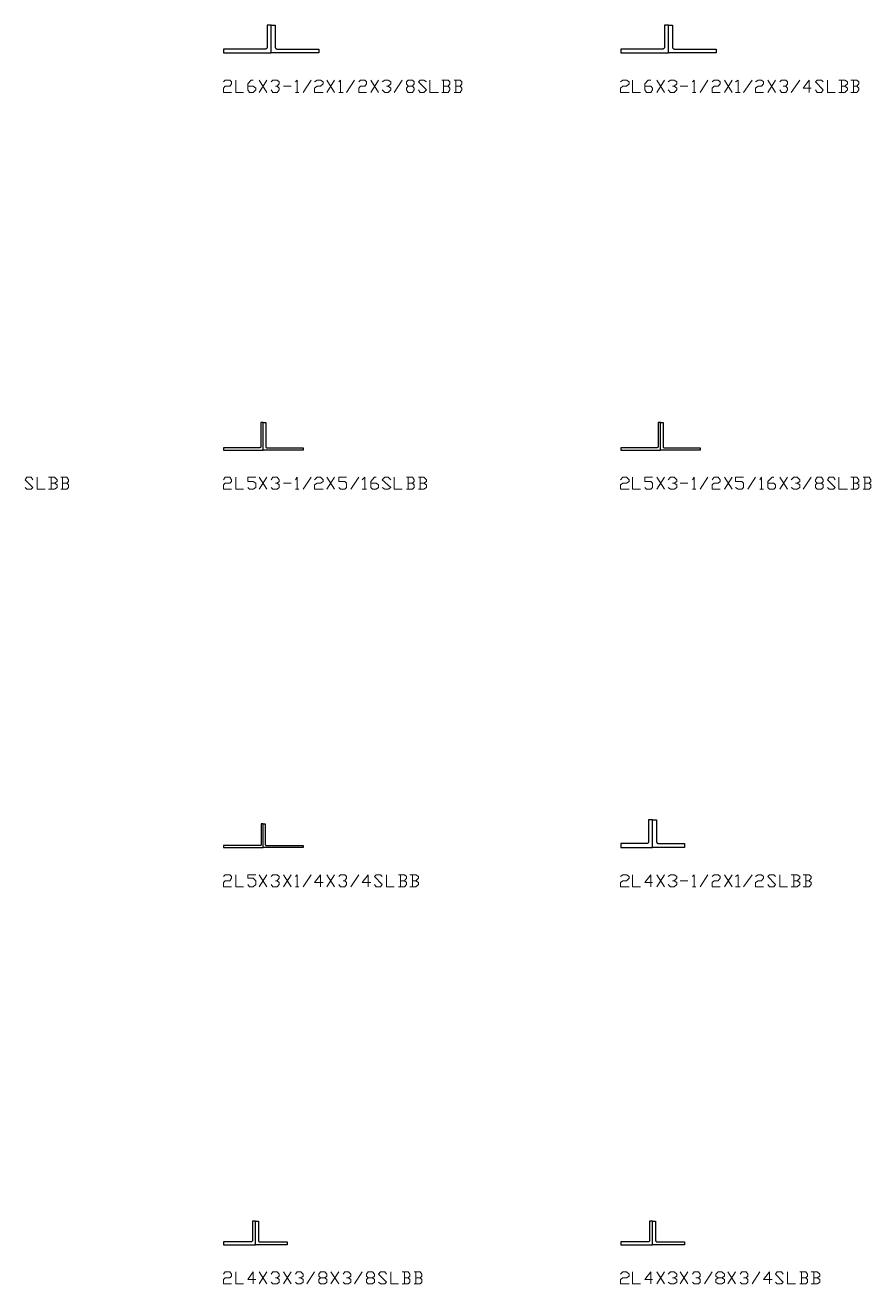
# Model space of a CAD drawing. Header units: inches. Extents: x 0 to 985, y -1555 to 12.
# Drawn here: x 625 to 731.5, y -1354.9 to -1196.5 of the extents above; entities that cross this region are included whole.
import ezdxf

# ---------------------------------------------------------------- set-up
doc = ezdxf.new("R2010")
doc.units = ezdxf.units.IN
doc.header["$MEASUREMENT"] = 0
doc.layers.add('AISC_STEEL', color=7, linetype='Continuous')

msp = doc.modelspace()

# ---------------------------------------------------------------- linework, layer by layer
at = {"color": 3, "lineweight": 0}
for points in [[(650, -1203.65), (650.22, -1203.43), (650.77, -1203.43), (650.98, -1203.65), (650.98, -1203.87), (650.77, -1204.19), (650.22, -1204.19), (650, -1204.41), (650, -1204.96), (650.98, -1204.96)], [(651.53, -1203.43), (651.53, -1204.96), (652.51, -1204.96)], [(653.06, -1204.19), (653.71, -1204.19), (654.04, -1204.41), (654.04, -1204.63), (653.71, -1204.96), (653.27, -1204.96), (653.06, -1204.63), (653.06, -1203.87), (653.49, -1203.43), (653.71, -1203.43)], [(654.47, -1204.96), (655.45, -1203.43)], [(654.47, -1203.43), (655.45, -1204.96)], [(656, -1203.65), (656.22, -1203.43), (656.76, -1203.43), (656.98, -1203.65), (656.98, -1203.87), (656.76, -1204.19), (656.55, -1204.19)], [(659.05, -1203.65), (659.27, -1203.43), (659.27, -1204.96)], [(660.03, -1204.96), (661.02, -1203.43)], [(661.45, -1203.65), (661.78, -1203.43), (662.22, -1203.43), (662.54, -1203.65), (662.54, -1203.87), (662.22, -1204.19), (661.78, -1204.19), (661.45, -1204.41), (661.45, -1204.96), (662.54, -1204.96)], [(662.98, -1204.96), (663.96, -1203.43)], [(662.98, -1203.43), (663.96, -1204.96)], [(664.51, -1203.65), (664.72, -1203.43), (664.72, -1204.96)], [(665.49, -1204.96), (666.47, -1203.43)], [(667.01, -1203.65), (667.23, -1203.43), (667.78, -1203.43), (668, -1203.65), (668, -1203.87), (667.78, -1204.19), (667.23, -1204.19), (667.01, -1204.41), (667.01, -1204.96), (668, -1204.96)], [(668.54, -1204.96), (669.52, -1203.43)], [(668.54, -1203.43), (669.52, -1204.96)], [(669.96, -1203.65), (670.29, -1203.43), (670.72, -1203.43), (671.05, -1203.65), (671.05, -1203.87), (670.72, -1204.19), (670.5, -1204.19)], [(671.49, -1204.96), (672.47, -1203.43)], [(673.78, -1204.19), (673.99, -1204.41), (673.99, -1204.63), (673.78, -1204.96), (673.23, -1204.96), (673.01, -1204.63), (673.01, -1204.41), (673.23, -1204.19), (673.78, -1204.19), (673.99, -1203.87), (673.99, -1203.65), (673.78, -1203.43), (673.23, -1203.43), (673.01, -1203.65), (673.01, -1203.87), (673.23, -1204.19)], [(674.54, -1204.63), (674.76, -1204.96), (675.19, -1204.96), (675.52, -1204.63), (674.54, -1203.65), (674.76, -1203.43), (675.19, -1203.43), (675.52, -1203.65)], [(675.96, -1203.43), (675.96, -1204.96), (677.05, -1204.96)], [(678.25, -1204.19), (678.46, -1203.87), (678.46, -1203.65), (678.25, -1203.43), (677.48, -1203.43)], [(677.7, -1203.43), (677.7, -1204.96)], [(679.77, -1204.19), (679.99, -1203.87), (679.99, -1203.65), (679.77, -1203.43), (679.01, -1203.43)], [(679.23, -1203.43), (679.23, -1204.96)], [(699.95, -1203.65), (700.27, -1203.43), (700.71, -1203.43), (701.04, -1203.65), (701.04, -1203.87), (700.71, -1204.19), (700.27, -1204.19), (699.95, -1204.41), (699.95, -1204.96), (701.04, -1204.96)], [(701.47, -1203.43), (701.47, -1204.96), (702.46, -1204.96)], [(703, -1204.19), (703.76, -1204.19), (703.98, -1204.41), (703.98, -1204.63), (703.76, -1204.96), (703.22, -1204.96), (703, -1204.63), (703, -1203.87), (703.44, -1203.43), (703.76, -1203.43)], [(704.53, -1204.96), (705.51, -1203.43)], [(704.53, -1203.43), (705.51, -1204.96)], [(705.95, -1203.65), (706.27, -1203.43), (706.71, -1203.43), (707.04, -1203.65), (707.04, -1203.87), (706.71, -1204.19), (706.49, -1204.19)], [(709, -1203.65), (709.22, -1203.43), (709.22, -1204.96)], [(709.98, -1204.96), (710.96, -1203.43)], [(711.51, -1203.65), (711.73, -1203.43), (712.27, -1203.43), (712.49, -1203.65), (712.49, -1203.87), (712.27, -1204.19), (711.73, -1204.19), (711.51, -1204.41), (711.51, -1204.96), (712.49, -1204.96)], [(713.03, -1204.96), (714.02, -1203.43)], [(713.03, -1203.43), (714.02, -1204.96)], [(714.45, -1203.65), (714.78, -1203.43), (714.78, -1204.96)], [(715.43, -1204.96), (716.52, -1203.43)], [(716.96, -1203.65), (717.29, -1203.43), (717.72, -1203.43), (717.94, -1203.65), (717.94, -1203.87), (717.72, -1204.19), (717.29, -1204.19), (716.96, -1204.41), (716.96, -1204.96), (717.94, -1204.96)], [(718.49, -1204.96), (719.47, -1203.43)], [(718.49, -1203.43), (719.47, -1204.96)], [(720.01, -1203.65), (720.23, -1203.43), (720.78, -1203.43), (720.99, -1203.65), (720.99, -1203.87), (720.78, -1204.19), (720.45, -1204.19)], [(721.43, -1204.96), (722.52, -1203.43)], [(723.94, -1204.41), (722.96, -1204.41), (723.72, -1203.43), (723.72, -1204.96)], [(724.48, -1204.63), (724.7, -1204.96), (725.25, -1204.96), (725.47, -1204.63), (724.48, -1203.65), (724.7, -1203.43), (725.25, -1203.43), (725.47, -1203.65)], [(726.01, -1203.43), (726.01, -1204.96), (726.99, -1204.96)], [(728.19, -1204.19), (728.52, -1203.87), (728.52, -1203.65), (728.19, -1203.43), (727.43, -1203.43)], [(727.76, -1203.43), (727.76, -1204.96)], [(729.72, -1204.19), (729.94, -1203.87), (729.94, -1203.65), (729.72, -1203.43), (728.96, -1203.43)], [(729.28, -1203.43), (729.28, -1204.96)], [(656.76, -1204.19), (656.98, -1204.41), (656.98, -1204.63), (656.76, -1204.96), (656.22, -1204.96), (656, -1204.63)], [(657.53, -1204.19), (658.51, -1204.19)], [(659.05, -1204.96), (659.49, -1204.96)], [(664.51, -1204.96), (665.05, -1204.96)], [(670.72, -1204.19), (671.05, -1204.41), (671.05, -1204.63), (670.72, -1204.96), (670.29, -1204.96), (669.96, -1204.63)], [(677.48, -1204.96), (678.25, -1204.96), (678.46, -1204.63), (678.46, -1204.41), (678.25, -1204.19), (677.7, -1204.19)], [(679.01, -1204.96), (679.77, -1204.96), (679.99, -1204.63), (679.99, -1204.41), (679.77, -1204.19), (679.23, -1204.19)], [(706.71, -1204.19), (707.04, -1204.41), (707.04, -1204.63), (706.71, -1204.96), (706.27, -1204.96), (705.95, -1204.63)], [(707.47, -1204.19), (708.45, -1204.19)], [(709, -1204.96), (709.44, -1204.96)], [(714.45, -1204.96), (715, -1204.96)], [(720.78, -1204.19), (720.99, -1204.41), (720.99, -1204.63), (720.78, -1204.96), (720.23, -1204.96), (720.01, -1204.63)], [(727.43, -1204.96), (728.19, -1204.96), (728.52, -1204.63), (728.52, -1204.41), (728.19, -1204.19), (727.76, -1204.19)], [(728.96, -1204.96), (729.72, -1204.96), (729.94, -1204.63), (729.94, -1204.41), (729.72, -1204.19), (729.28, -1204.19)], [(625.03, -1254.68), (625.25, -1254.9), (625.79, -1254.9), (626.01, -1254.68), (625.03, -1253.7), (625.25, -1253.38), (625.79, -1253.38), (626.01, -1253.7)], [(626.56, -1253.38), (626.56, -1254.9), (627.54, -1254.9)], [(628.74, -1254.14), (629.06, -1253.92), (629.06, -1253.7), (628.74, -1253.38), (627.97, -1253.38)], [(627.97, -1254.9), (628.74, -1254.9), (629.06, -1254.68), (629.06, -1254.36), (628.74, -1254.14), (628.3, -1254.14)], [(628.3, -1253.38), (628.3, -1254.9)], [(630.26, -1254.14), (630.48, -1253.92), (630.48, -1253.7), (630.26, -1253.38), (629.5, -1253.38)], [(629.5, -1254.9), (630.26, -1254.9), (630.48, -1254.68), (630.48, -1254.36), (630.26, -1254.14), (629.72, -1254.14)], [(629.72, -1253.38), (629.72, -1254.9)], [(650, -1253.7), (650.22, -1253.38), (650.77, -1253.38), (650.98, -1253.7), (650.98, -1253.92), (650.77, -1254.14), (650.22, -1254.14), (650, -1254.36), (650, -1254.9), (650.98, -1254.9)], [(651.53, -1253.38), (651.53, -1254.9), (652.51, -1254.9)], [(653.06, -1254.68), (653.27, -1254.9), (653.71, -1254.9), (654.04, -1254.68), (654.04, -1254.14), (653.71, -1253.92), (653.06, -1253.92), (653.06, -1253.38), (654.04, -1253.38)], [(654.47, -1254.9), (655.45, -1253.38)], [(654.47, -1253.38), (655.45, -1254.9)], [(656, -1253.7), (656.22, -1253.38), (656.76, -1253.38), (656.98, -1253.7), (656.98, -1253.92), (656.76, -1254.14), (656.55, -1254.14)], [(656.76, -1254.14), (656.98, -1254.36), (656.98, -1254.68), (656.76, -1254.9), (656.22, -1254.9), (656, -1254.68)], [(657.53, -1254.14), (658.51, -1254.14)], [(659.05, -1253.7), (659.27, -1253.38), (659.27, -1254.9)], [(660.03, -1254.9), (661.02, -1253.38)], [(661.45, -1253.7), (661.78, -1253.38), (662.22, -1253.38), (662.54, -1253.7), (662.54, -1253.92), (662.22, -1254.14), (661.78, -1254.14), (661.45, -1254.36), (661.45, -1254.9), (662.54, -1254.9)], [(662.98, -1254.9), (663.96, -1253.38)], [(662.98, -1253.38), (663.96, -1254.9)], [(664.51, -1254.68), (664.72, -1254.9), (665.27, -1254.9), (665.49, -1254.68), (665.49, -1254.14), (665.27, -1253.92), (664.51, -1253.92), (664.51, -1253.38), (665.49, -1253.38)], [(666.03, -1254.9), (667.01, -1253.38)], [(667.45, -1253.7), (667.78, -1253.38), (667.78, -1254.9)], [(668.54, -1254.14), (669.2, -1254.14), (669.52, -1254.36), (669.52, -1254.68), (669.2, -1254.9), (668.76, -1254.9), (668.54, -1254.68), (668.54, -1253.92), (668.98, -1253.38), (669.2, -1253.38)], [(669.96, -1254.68), (670.29, -1254.9), (670.72, -1254.9), (671.05, -1254.68), (669.96, -1253.7), (670.29, -1253.38), (670.72, -1253.38), (671.05, -1253.7)], [(671.49, -1253.38), (671.49, -1254.9), (672.47, -1254.9)], [(673.78, -1254.14), (673.99, -1253.92), (673.99, -1253.7), (673.78, -1253.38), (673.01, -1253.38)], [(673.01, -1254.9), (673.78, -1254.9), (673.99, -1254.68), (673.99, -1254.36), (673.78, -1254.14), (673.23, -1254.14)], [(673.23, -1253.38), (673.23, -1254.9)], [(675.19, -1254.14), (675.52, -1253.92), (675.52, -1253.7), (675.19, -1253.38), (674.54, -1253.38)], [(674.54, -1254.9), (675.19, -1254.9), (675.52, -1254.68), (675.52, -1254.36), (675.19, -1254.14), (674.76, -1254.14)], [(674.76, -1253.38), (674.76, -1254.9)], [(699.95, -1253.7), (700.27, -1253.38), (700.71, -1253.38), (701.04, -1253.7), (701.04, -1253.92), (700.71, -1254.14), (700.27, -1254.14), (699.95, -1254.36), (699.95, -1254.9), (701.04, -1254.9)], [(701.47, -1253.38), (701.47, -1254.9), (702.46, -1254.9)], [(703, -1254.68), (703.22, -1254.9), (703.76, -1254.9), (703.98, -1254.68), (703.98, -1254.14), (703.76, -1253.92), (703, -1253.92), (703, -1253.38), (703.98, -1253.38)], [(704.53, -1254.9), (705.51, -1253.38)], [(704.53, -1253.38), (705.51, -1254.9)], [(705.95, -1253.7), (706.27, -1253.38), (706.71, -1253.38), (707.04, -1253.7), (707.04, -1253.92), (706.71, -1254.14), (706.49, -1254.14)], [(706.71, -1254.14), (707.04, -1254.36), (707.04, -1254.68), (706.71, -1254.9), (706.27, -1254.9), (705.95, -1254.68)], [(707.47, -1254.14), (708.45, -1254.14)], [(709, -1253.7), (709.22, -1253.38), (709.22, -1254.9)], [(709.98, -1254.9), (710.96, -1253.38)], [(711.51, -1253.7), (711.73, -1253.38), (712.27, -1253.38), (712.49, -1253.7), (712.49, -1253.92), (712.27, -1254.14), (711.73, -1254.14), (711.51, -1254.36), (711.51, -1254.9), (712.49, -1254.9)], [(713.03, -1254.9), (714.02, -1253.38)], [(713.03, -1253.38), (714.02, -1254.9)], [(714.45, -1254.68), (714.78, -1254.9), (715.21, -1254.9), (715.43, -1254.68), (715.43, -1254.14), (715.21, -1253.92), (714.45, -1253.92), (714.45, -1253.38), (715.43, -1253.38)], [(715.98, -1254.9), (716.96, -1253.38)], [(717.5, -1253.7), (717.72, -1253.38), (717.72, -1254.9)], [(718.49, -1254.14), (719.25, -1254.14), (719.47, -1254.36), (719.47, -1254.68), (719.25, -1254.9), (718.7, -1254.9), (718.49, -1254.68), (718.49, -1253.92), (719.03, -1253.38), (719.25, -1253.38)], [(720.01, -1254.9), (720.99, -1253.38)], [(720.01, -1253.38), (720.99, -1254.9)], [(721.43, -1253.7), (721.76, -1253.38), (722.19, -1253.38), (722.52, -1253.7), (722.52, -1253.92), (722.19, -1254.14), (721.98, -1254.14)], [(722.19, -1254.14), (722.52, -1254.36), (722.52, -1254.68), (722.19, -1254.9), (721.76, -1254.9), (721.43, -1254.68)], [(722.96, -1254.9), (723.94, -1253.38)], [(725.25, -1254.14), (725.47, -1254.36), (725.47, -1254.68), (725.25, -1254.9), (724.7, -1254.9), (724.48, -1254.68), (724.48, -1254.36), (724.7, -1254.14), (725.25, -1254.14), (725.47, -1253.92), (725.47, -1253.7), (725.25, -1253.38), (724.7, -1253.38), (724.48, -1253.7), (724.48, -1253.92), (724.7, -1254.14)], [(726.01, -1254.68), (726.23, -1254.9), (726.77, -1254.9), (726.99, -1254.68), (726.01, -1253.7), (726.23, -1253.38), (726.77, -1253.38), (726.99, -1253.7)], [(727.43, -1253.38), (727.43, -1254.9), (728.52, -1254.9)], [(729.72, -1254.14), (729.94, -1253.92), (729.94, -1253.7), (729.72, -1253.38), (728.96, -1253.38)], [(728.96, -1254.9), (729.72, -1254.9), (729.94, -1254.68), (729.94, -1254.36), (729.72, -1254.14), (729.28, -1254.14)], [(729.28, -1253.38), (729.28, -1254.9)], [(731.25, -1254.14), (731.46, -1253.92), (731.46, -1253.7), (731.25, -1253.38), (730.48, -1253.38)], [(730.48, -1254.9), (731.25, -1254.9), (731.46, -1254.68), (731.46, -1254.36), (731.25, -1254.14), (730.7, -1254.14)], [(730.7, -1253.38), (730.7, -1254.9)], [(659.05, -1254.9), (659.49, -1254.9)], [(667.45, -1254.9), (668, -1254.9)], [(709, -1254.9), (709.44, -1254.9)], [(717.5, -1254.9), (717.94, -1254.9)], [(650, -1303.65), (650.22, -1303.43), (650.77, -1303.43), (650.98, -1303.65), (650.98, -1303.87), (650.77, -1304.19), (650.22, -1304.19), (650, -1304.41), (650, -1304.96), (650.98, -1304.96)], [(651.53, -1303.43), (651.53, -1304.96), (652.51, -1304.96)], [(653.06, -1304.63), (653.27, -1304.96), (653.71, -1304.96), (654.04, -1304.63), (654.04, -1304.19), (653.71, -1303.87), (653.06, -1303.87), (653.06, -1303.43), (654.04, -1303.43)], [(654.47, -1304.96), (655.45, -1303.43)], [(654.47, -1303.43), (655.45, -1304.96)], [(656, -1303.65), (656.22, -1303.43), (656.76, -1303.43), (656.98, -1303.65), (656.98, -1303.87), (656.76, -1304.19), (656.55, -1304.19)], [(657.53, -1304.96), (658.51, -1303.43)], [(657.53, -1303.43), (658.51, -1304.96)], [(659.05, -1303.65), (659.27, -1303.43), (659.27, -1304.96)], [(660.03, -1304.96), (661.02, -1303.43)], [(662.54, -1304.41), (661.45, -1304.41), (662.22, -1303.43), (662.22, -1304.96)], [(662.98, -1304.96), (663.96, -1303.43)], [(662.98, -1303.43), (663.96, -1304.96)], [(664.51, -1303.65), (664.72, -1303.43), (665.27, -1303.43), (665.49, -1303.65), (665.49, -1303.87), (665.27, -1304.19), (665.05, -1304.19)], [(666.03, -1304.96), (667.01, -1303.43)], [(668.54, -1304.41), (667.45, -1304.41), (668.21, -1303.43), (668.21, -1304.96)], [(668.98, -1304.63), (669.2, -1304.96), (669.74, -1304.96), (669.96, -1304.63), (668.98, -1303.65), (669.2, -1303.43), (669.74, -1303.43), (669.96, -1303.65)], [(670.5, -1303.43), (670.5, -1304.96), (671.49, -1304.96)], [(672.79, -1304.19), (673.01, -1303.87), (673.01, -1303.65), (672.79, -1303.43), (672.03, -1303.43)], [(672.25, -1303.43), (672.25, -1304.96)], [(674.21, -1304.19), (674.54, -1303.87), (674.54, -1303.65), (674.21, -1303.43), (673.45, -1303.43)], [(673.78, -1303.43), (673.78, -1304.96)], [(699.95, -1303.65), (700.27, -1303.43), (700.71, -1303.43), (701.04, -1303.65), (701.04, -1303.87), (700.71, -1304.19), (700.27, -1304.19), (699.95, -1304.41), (699.95, -1304.96), (701.04, -1304.96)], [(701.47, -1303.43), (701.47, -1304.96), (702.46, -1304.96)], [(703.98, -1304.41), (703, -1304.41), (703.76, -1303.43), (703.76, -1304.96)], [(704.53, -1304.96), (705.51, -1303.43)], [(704.53, -1303.43), (705.51, -1304.96)], [(705.95, -1303.65), (706.27, -1303.43), (706.71, -1303.43), (707.04, -1303.65), (707.04, -1303.87), (706.71, -1304.19), (706.49, -1304.19)], [(709, -1303.65), (709.22, -1303.43), (709.22, -1304.96)], [(709.98, -1304.96), (710.96, -1303.43)], [(711.51, -1303.65), (711.73, -1303.43), (712.27, -1303.43), (712.49, -1303.65), (712.49, -1303.87), (712.27, -1304.19), (711.73, -1304.19), (711.51, -1304.41), (711.51, -1304.96), (712.49, -1304.96)], [(713.03, -1304.96), (714.02, -1303.43)], [(713.03, -1303.43), (714.02, -1304.96)], [(714.45, -1303.65), (714.78, -1303.43), (714.78, -1304.96)], [(715.43, -1304.96), (716.52, -1303.43)], [(716.96, -1303.65), (717.29, -1303.43), (717.72, -1303.43), (717.94, -1303.65), (717.94, -1303.87), (717.72, -1304.19), (717.29, -1304.19), (716.96, -1304.41), (716.96, -1304.96), (717.94, -1304.96)], [(718.49, -1304.63), (718.7, -1304.96), (719.25, -1304.96), (719.47, -1304.63), (718.49, -1303.65), (718.7, -1303.43), (719.25, -1303.43), (719.47, -1303.65)], [(720.01, -1303.43), (720.01, -1304.96), (720.99, -1304.96)], [(722.19, -1304.19), (722.52, -1303.87), (722.52, -1303.65), (722.19, -1303.43), (721.43, -1303.43)], [(721.76, -1303.43), (721.76, -1304.96)], [(723.72, -1304.19), (723.94, -1303.87), (723.94, -1303.65), (723.72, -1303.43), (722.96, -1303.43)], [(723.28, -1303.43), (723.28, -1304.96)], [(656.76, -1304.19), (656.98, -1304.41), (656.98, -1304.63), (656.76, -1304.96), (656.22, -1304.96), (656, -1304.63)], [(659.05, -1304.96), (659.49, -1304.96)], [(665.27, -1304.19), (665.49, -1304.41), (665.49, -1304.63), (665.27, -1304.96), (664.72, -1304.96), (664.51, -1304.63)], [(672.03, -1304.96), (672.79, -1304.96), (673.01, -1304.63), (673.01, -1304.41), (672.79, -1304.19), (672.25, -1304.19)], [(673.45, -1304.96), (674.21, -1304.96), (674.54, -1304.63), (674.54, -1304.41), (674.21, -1304.19), (673.78, -1304.19)], [(706.71, -1304.19), (707.04, -1304.41), (707.04, -1304.63), (706.71, -1304.96), (706.27, -1304.96), (705.95, -1304.63)], [(707.47, -1304.19), (708.45, -1304.19)], [(709, -1304.96), (709.44, -1304.96)], [(714.45, -1304.96), (715, -1304.96)], [(721.43, -1304.96), (722.19, -1304.96), (722.52, -1304.63), (722.52, -1304.41), (722.19, -1304.19), (721.76, -1304.19)], [(722.96, -1304.96), (723.72, -1304.96), (723.94, -1304.63), (723.94, -1304.41), (723.72, -1304.19), (723.28, -1304.19)], [(650, -1353.7), (650.22, -1353.38), (650.77, -1353.38), (650.98, -1353.7), (650.98, -1353.92), (650.77, -1354.14), (650.22, -1354.14), (650, -1354.36), (650, -1354.9), (650.98, -1354.9)], [(651.53, -1353.38), (651.53, -1354.9), (652.51, -1354.9)], [(654.04, -1354.36), (653.06, -1354.36), (653.71, -1353.38), (653.71, -1354.9)], [(654.47, -1354.9), (655.45, -1353.38)], [(654.47, -1353.38), (655.45, -1354.9)], [(656, -1353.7), (656.22, -1353.38), (656.76, -1353.38), (656.98, -1353.7), (656.98, -1353.92), (656.76, -1354.14), (656.55, -1354.14)], [(656.76, -1354.14), (656.98, -1354.36), (656.98, -1354.69), (656.76, -1354.9), (656.22, -1354.9), (656, -1354.69)], [(657.53, -1354.9), (658.51, -1353.38)], [(657.53, -1353.38), (658.51, -1354.9)], [(659.05, -1353.7), (659.27, -1353.38), (659.71, -1353.38), (660.03, -1353.7), (660.03, -1353.92), (659.71, -1354.14), (659.49, -1354.14)], [(659.71, -1354.14), (660.03, -1354.36), (660.03, -1354.69), (659.71, -1354.9), (659.27, -1354.9), (659.05, -1354.69)], [(660.47, -1354.9), (661.45, -1353.38)], [(662.76, -1354.14), (662.98, -1354.36), (662.98, -1354.69), (662.76, -1354.9), (662.22, -1354.9), (662, -1354.69), (662, -1354.36), (662.22, -1354.14), (662.76, -1354.14), (662.98, -1353.92), (662.98, -1353.7), (662.76, -1353.38), (662.22, -1353.38), (662, -1353.7), (662, -1353.92), (662.22, -1354.14)], [(663.52, -1354.9), (664.51, -1353.38)], [(663.52, -1353.38), (664.51, -1354.9)], [(665.05, -1353.7), (665.27, -1353.38), (665.71, -1353.38), (666.03, -1353.7), (666.03, -1353.92), (665.71, -1354.14), (665.49, -1354.14)], [(665.71, -1354.14), (666.03, -1354.36), (666.03, -1354.69), (665.71, -1354.9), (665.27, -1354.9), (665.05, -1354.69)], [(666.47, -1354.9), (667.45, -1353.38)], [(668.76, -1354.14), (668.98, -1354.36), (668.98, -1354.69), (668.76, -1354.9), (668.21, -1354.9), (668, -1354.69), (668, -1354.36), (668.21, -1354.14), (668.76, -1354.14), (668.98, -1353.92), (668.98, -1353.7), (668.76, -1353.38), (668.21, -1353.38), (668, -1353.7), (668, -1353.92), (668.21, -1354.14)], [(669.52, -1354.69), (669.74, -1354.9), (670.29, -1354.9), (670.5, -1354.69), (669.52, -1353.7), (669.74, -1353.38), (670.29, -1353.38), (670.5, -1353.7)], [(671.05, -1353.38), (671.05, -1354.9), (672.03, -1354.9)], [(673.23, -1354.14), (673.45, -1353.92), (673.45, -1353.7), (673.23, -1353.38), (672.47, -1353.38)], [(672.47, -1354.9), (673.23, -1354.9), (673.45, -1354.69), (673.45, -1354.36), (673.23, -1354.14), (672.79, -1354.14)], [(672.79, -1353.38), (672.79, -1354.9)], [(674.76, -1354.14), (674.97, -1353.92), (674.97, -1353.7), (674.76, -1353.38), (673.99, -1353.38)], [(673.99, -1354.9), (674.76, -1354.9), (674.97, -1354.69), (674.97, -1354.36), (674.76, -1354.14), (674.21, -1354.14)], [(674.21, -1353.38), (674.21, -1354.9)], [(699.95, -1353.7), (700.27, -1353.38), (700.71, -1353.38), (701.04, -1353.7), (701.04, -1353.92), (700.71, -1354.14), (700.27, -1354.14), (699.95, -1354.36), (699.95, -1354.9), (701.04, -1354.9)], [(701.47, -1353.38), (701.47, -1354.9), (702.46, -1354.9)], [(703.98, -1354.36), (703, -1354.36), (703.76, -1353.38), (703.76, -1354.9)], [(704.53, -1354.9), (705.51, -1353.38)], [(704.53, -1353.38), (705.51, -1354.9)], [(705.95, -1353.7), (706.27, -1353.38), (706.71, -1353.38), (707.04, -1353.7), (707.04, -1353.92), (706.71, -1354.14), (706.49, -1354.14)], [(706.71, -1354.14), (707.04, -1354.36), (707.04, -1354.69), (706.71, -1354.9), (706.27, -1354.9), (705.95, -1354.69)], [(707.47, -1354.9), (708.45, -1353.38)], [(707.47, -1353.38), (708.45, -1354.9)], [(709, -1353.7), (709.22, -1353.38), (709.76, -1353.38), (709.98, -1353.7), (709.98, -1353.92), (709.76, -1354.14), (709.44, -1354.14)], [(709.76, -1354.14), (709.98, -1354.36), (709.98, -1354.69), (709.76, -1354.9), (709.22, -1354.9), (709, -1354.69)], [(710.53, -1354.9), (711.51, -1353.38)], [(712.71, -1354.14), (713.03, -1354.36), (713.03, -1354.69), (712.71, -1354.9), (712.27, -1354.9), (711.94, -1354.69), (711.94, -1354.36), (712.27, -1354.14), (712.71, -1354.14), (713.03, -1353.92), (713.03, -1353.7), (712.71, -1353.38), (712.27, -1353.38), (711.94, -1353.7), (711.94, -1353.92), (712.27, -1354.14)], [(713.47, -1354.9), (714.45, -1353.38)], [(713.47, -1353.38), (714.45, -1354.9)], [(715, -1353.7), (715.21, -1353.38), (715.76, -1353.38), (715.98, -1353.7), (715.98, -1353.92), (715.76, -1354.14), (715.43, -1354.14)], [(715.76, -1354.14), (715.98, -1354.36), (715.98, -1354.69), (715.76, -1354.9), (715.21, -1354.9), (715, -1354.69)], [(716.52, -1354.9), (717.5, -1353.38)], [(719.03, -1354.36), (717.94, -1354.36), (718.7, -1353.38), (718.7, -1354.9)], [(719.47, -1354.69), (719.69, -1354.9), (720.23, -1354.9), (720.45, -1354.69), (719.47, -1353.7), (719.69, -1353.38), (720.23, -1353.38), (720.45, -1353.7)], [(720.99, -1353.38), (720.99, -1354.9), (721.98, -1354.9)], [(723.28, -1354.14), (723.5, -1353.92), (723.5, -1353.7), (723.28, -1353.38), (722.52, -1353.38)], [(722.52, -1354.9), (723.28, -1354.9), (723.5, -1354.69), (723.5, -1354.36), (723.28, -1354.14), (722.74, -1354.14)], [(722.74, -1353.38), (722.74, -1354.9)], [(724.7, -1354.14), (725.03, -1353.92), (725.03, -1353.7), (724.7, -1353.38), (723.94, -1353.38)], [(723.94, -1354.9), (724.7, -1354.9), (725.03, -1354.69), (725.03, -1354.36), (724.7, -1354.14), (724.27, -1354.14)], [(724.27, -1353.38), (724.27, -1354.9)]]:
    msp.add_lwpolyline(points, dxfattribs=at)
at = {"layer": 'AISC_STEEL'}
for points in [[(650, -1200), (656, -1200), (656, -1196.5), (655.5, -1196.5), (655.5, -1199.25), (655.5, -1199.28), (655.49, -1199.31), (655.49, -1199.33), (655.48, -1199.36), (655.46, -1199.38), (655.45, -1199.41), (655.43, -1199.43), (655.41, -1199.45), (655.38, -1199.46), (655.36, -1199.48), (655.33, -1199.49), (655.31, -1199.49), (655.28, -1199.5), (655.25, -1199.5), (650, -1199.5)], [(662, -1200), (656, -1200), (656, -1196.5), (656.5, -1196.5), (656.5, -1199.25), (656.5, -1199.28), (656.51, -1199.31), (656.51, -1199.33), (656.52, -1199.36), (656.54, -1199.38), (656.55, -1199.41), (656.57, -1199.43), (656.59, -1199.45), (656.62, -1199.46), (656.64, -1199.48), (656.67, -1199.49), (656.69, -1199.49), (656.72, -1199.5), (656.75, -1199.5), (662, -1199.5)], [(700, -1200), (706, -1200), (706, -1196.5), (705.5, -1196.5), (705.5, -1199.25), (705.5, -1199.28), (705.49, -1199.31), (705.49, -1199.33), (705.48, -1199.36), (705.46, -1199.38), (705.45, -1199.41), (705.43, -1199.43), (705.41, -1199.45), (705.38, -1199.46), (705.36, -1199.48), (705.33, -1199.49), (705.31, -1199.49), (705.28, -1199.5), (705.25, -1199.5), (700, -1199.5)], [(712, -1200), (706, -1200), (706, -1196.5), (706.5, -1196.5), (706.5, -1199.25), (706.5, -1199.28), (706.51, -1199.31), (706.51, -1199.33), (706.52, -1199.36), (706.54, -1199.38), (706.55, -1199.41), (706.57, -1199.43), (706.59, -1199.45), (706.62, -1199.46), (706.64, -1199.48), (706.67, -1199.49), (706.69, -1199.49), (706.72, -1199.5), (706.75, -1199.5), (712, -1199.5)], [(650, -1250), (655, -1250), (655, -1246.5), (654.69, -1246.5), (654.69, -1249.53), (654.69, -1249.55), (654.68, -1249.57), (654.68, -1249.59), (654.67, -1249.61), (654.65, -1249.63), (654.64, -1249.64), (654.63, -1249.65), (654.61, -1249.67), (654.59, -1249.68), (654.57, -1249.68), (654.55, -1249.69), (654.53, -1249.69), (650, -1249.69)], [(660, -1250), (655, -1250), (655, -1246.5), (655.31, -1246.5), (655.31, -1249.53), (655.31, -1249.55), (655.32, -1249.57), (655.32, -1249.59), (655.33, -1249.61), (655.35, -1249.63), (655.36, -1249.64), (655.37, -1249.65), (655.39, -1249.67), (655.41, -1249.68), (655.43, -1249.68), (655.45, -1249.69), (655.47, -1249.69), (660, -1249.69)], [(700, -1250), (705, -1250), (705, -1246.5), (704.69, -1246.5), (704.69, -1249.53), (704.69, -1249.55), (704.68, -1249.57), (704.68, -1249.59), (704.67, -1249.61), (704.65, -1249.63), (704.64, -1249.64), (704.63, -1249.65), (704.61, -1249.67), (704.59, -1249.68), (704.57, -1249.68), (704.55, -1249.69), (704.53, -1249.69), (700, -1249.69)], [(710, -1250), (705, -1250), (705, -1246.5), (705.31, -1246.5), (705.31, -1249.53), (705.31, -1249.55), (705.32, -1249.57), (705.32, -1249.59), (705.33, -1249.61), (705.35, -1249.63), (705.36, -1249.64), (705.37, -1249.65), (705.39, -1249.67), (705.41, -1249.68), (705.43, -1249.68), (705.45, -1249.69), (705.47, -1249.69), (710, -1249.69)], [(650, -1300), (655, -1300), (655, -1297), (654.75, -1297), (654.75, -1299.62), (654.75, -1299.64), (654.75, -1299.66), (654.74, -1299.67), (654.73, -1299.69), (654.72, -1299.7), (654.71, -1299.71), (654.7, -1299.72), (654.69, -1299.73), (654.67, -1299.74), (654.66, -1299.75), (654.64, -1299.75), (654.62, -1299.75), (650, -1299.75)], [(660, -1300), (655, -1300), (655, -1297), (655.25, -1297), (655.25, -1299.62), (655.25, -1299.64), (655.25, -1299.66), (655.26, -1299.67), (655.27, -1299.69), (655.28, -1299.7), (655.29, -1299.71), (655.3, -1299.72), (655.31, -1299.73), (655.33, -1299.74), (655.34, -1299.75), (655.36, -1299.75), (655.38, -1299.75), (660, -1299.75)], [(700, -1300), (704, -1300), (704, -1296.5), (703.5, -1296.5), (703.5, -1299.25), (703.5, -1299.28), (703.49, -1299.31), (703.49, -1299.33), (703.48, -1299.36), (703.46, -1299.38), (703.45, -1299.41), (703.43, -1299.43), (703.41, -1299.45), (703.38, -1299.46), (703.36, -1299.48), (703.33, -1299.49), (703.31, -1299.49), (703.28, -1299.5), (703.25, -1299.5), (700, -1299.5)], [(708, -1300), (704, -1300), (704, -1296.5), (704.5, -1296.5), (704.5, -1299.25), (704.5, -1299.28), (704.51, -1299.31), (704.51, -1299.33), (704.52, -1299.36), (704.54, -1299.38), (704.55, -1299.41), (704.57, -1299.43), (704.59, -1299.45), (704.62, -1299.46), (704.64, -1299.48), (704.67, -1299.49), (704.69, -1299.49), (704.72, -1299.5), (704.75, -1299.5), (708, -1299.5)], [(650, -1350), (654, -1350), (654, -1347), (653.62, -1347), (653.62, -1349.44), (653.62, -1349.46), (653.62, -1349.49), (653.61, -1349.51), (653.6, -1349.53), (653.59, -1349.55), (653.57, -1349.57), (653.55, -1349.59), (653.53, -1349.6), (653.51, -1349.61), (653.49, -1349.62), (653.46, -1349.62), (653.44, -1349.62), (650, -1349.62)], [(658, -1350), (654, -1350), (654, -1347), (654.38, -1347), (654.38, -1349.44), (654.38, -1349.46), (654.38, -1349.49), (654.39, -1349.51), (654.4, -1349.53), (654.41, -1349.55), (654.43, -1349.57), (654.45, -1349.59), (654.47, -1349.6), (654.49, -1349.61), (654.51, -1349.62), (654.54, -1349.62), (654.56, -1349.62), (658, -1349.62)], [(700, -1350), (704, -1350), (704, -1347), (703.62, -1347), (703.62, -1349.44), (703.62, -1349.46), (703.62, -1349.49), (703.61, -1349.51), (703.6, -1349.53), (703.59, -1349.55), (703.57, -1349.57), (703.55, -1349.59), (703.53, -1349.6), (703.51, -1349.61), (703.49, -1349.62), (703.46, -1349.62), (703.44, -1349.62), (700, -1349.62)], [(708, -1350), (704, -1350), (704, -1347), (704.38, -1347), (704.38, -1349.44), (704.38, -1349.46), (704.38, -1349.49), (704.39, -1349.51), (704.4, -1349.53), (704.41, -1349.55), (704.43, -1349.57), (704.45, -1349.59), (704.47, -1349.6), (704.49, -1349.61), (704.51, -1349.62), (704.54, -1349.62), (704.56, -1349.62), (708, -1349.62)]]:
    msp.add_lwpolyline(points, close=True, dxfattribs=at)

doc.saveas('drawing.dxf')
